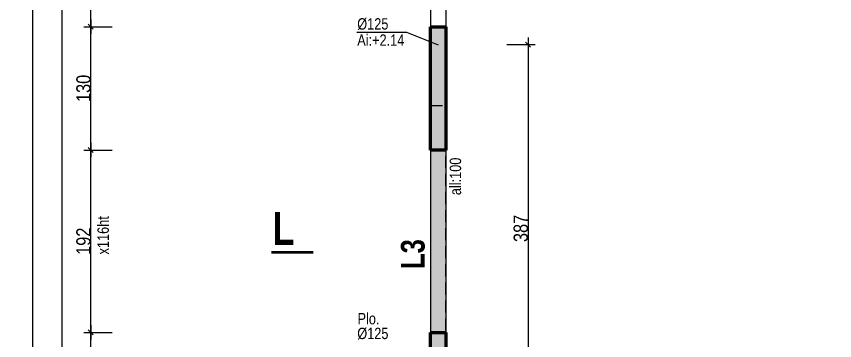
# Model space of a CAD drawing. Header units: centimetres. Extents: x 26018 to 82487, y -36363 to -12761.
# Drawn here: x 67482 to 68344, y -21871 to -21529 of the extents above; entities that cross this region are included whole.
import ezdxf
from ezdxf.enums import TextEntityAlignment as Align

# ---------------------------------------------------------------- set-up
doc = ezdxf.new("R2010")
doc.units = ezdxf.units.CM
doc.header["$LTSCALE"] = 0.5
doc.linetypes.add('CACHEX2', pattern=[19.05, 12.7, -6.35])
doc.layers.get('DEFPOINTS').update_dxf_attribs({"linetype": 'CONTINUOUS'})
for name, color, linetype in [('01_cote_gen', 4, 'CONTINUOUS'), ('01_linteaux', 2, 'CONTINUOUS'), ('01_murs_sup', 2, 'CACHEX2'), ('01_poch_murs', 253, 'CONTINUOUS'), ('01_resv', 32, 'CONTINUOUS'), ('01_texte', 230, 'CONTINUOUS'), ('AA_COTES', 2, 'CONTINUOUS')]:
    doc.layers.add(name, color=color, linetype=linetype)
doc.layers.add('01_murs_coup', color=5, linetype='CONTINUOUS', lineweight=60)
doc.styles.add('impact', font='impact.ttf')
doc.styles.add('MATTE_TXT', font='arial.ttf')
doc.styles.add('STYLE2', font='ARIALN.TTF')
doc.dimstyles.new('JB50', dxfattribs={"dimscale": 0.1, "dimtxt": 150, "dimasz": 15, "dimexe": 0.1, "dimexo": 0.1, "dimgap": 0.09, "dimtad": 1, "dimdec": 1, "dimdsep": 46, "dimtxsty": 'STYLE2', "dimblk1": 'BOND_G', "dimblk2": 'BOND_D', "dimsah": 1, "dimcen": 1.5, "dimdle": 0.01, "dimse1": 1, "dimse2": 1, "dimclrd": 4, "dimclre": 2, "dimclrt": 6, "dimazin": 2, "dimtfac": 2.333333, "dimtdec": 1, "dimtix": 1, "dimtmove": 2, "dimatfit": 3, "dimldrblk": 'BOND_G', "dimfxl": 1, "dimtolj": 1, "dimtzin": 0, "dimarcsym": 0})

# ---------------------------------------------------------------- blocks, each defined once
blk = doc.blocks.new('BOND_G')
at = {"layer": 'AA_COTES', "color": 0}
for p, q in [((0, -5), (0, 15)), ((5, 0), (-5, 0)), ((1.77, 1.77), (-1.77, -1.77))]:
    blk.add_line(p, q, dxfattribs=at)
blk = doc.blocks.new('BOND_D')
at = {"layer": 'AA_COTES', "color": 0}
for p, q in [((5, 0), (-5, 0)), ((-1.77, -1.77), (1.77, 1.77)), ((0, 5), (0, -15))]:
    blk.add_line(p, q, dxfattribs=at)
blk = doc.blocks.new('*D5667')
at = {"layer": '01_cote_gen', "color": 4, "lineweight": -2, "transparency": 16777216}
blk.add_line((67499.45, -22792.81), (67499.45, -20107.83), dxfattribs=at)
at = {"layer": 'DEFPOINTS', "color": 0}
for p in [(67499.45, -20106.33), (67767.21, -20106.33), (67521.95, -22794.31)]:
    blk.add_point(p, dxfattribs=at)
at = {"layer": '01_cote_gen', "color": 4, "lineweight": -2, "transparency": 16777216, "xscale": 1.5, "yscale": 1.5, "zscale": 1.5}
for name, p, rotation in [('BOND_D', (67499.45, -20106.33), 90), ('BOND_G', (67499.45, -22794.31), 270)]:
    blk.add_blockref(name, p, dxfattribs=dict(at, rotation=rotation))
at = {"layer": '01_cote_gen', "color": 6, "transparency": 16777216, "insert": (67491.79, -21450.32), "char_height": 15, "attachment_point": 5, "rotation": 90, "style": 'STYLE2'}
blk.add_mtext('\\A1;2688', dxfattribs=at)
blk = doc.blocks.new('*D5696')
at = {"layer": '01_cote_gen', "color": 4, "lineweight": -2, "ltscale": 2, "transparency": 16777216}
blk.add_line((67560.33, -21962.82), (67560.33, -21863.82), dxfattribs=at)
at = {"layer": 'DEFPOINTS', "color": 0, "ltscale": 2}
for p in [(67560.33, -21862.32), (67918.11, -21862.32), (67918.11, -21964.32)]:
    blk.add_point(p, dxfattribs=at)
at = {"layer": '01_cote_gen', "color": 4, "lineweight": -2, "ltscale": 2, "transparency": 16777216, "xscale": 1.5, "yscale": 1.5, "zscale": 1.5}
for name, p, rotation in [('BOND_D', (67560.33, -21862.32), 90), ('BOND_G', (67560.33, -21964.32), 270)]:
    blk.add_blockref(name, p, dxfattribs=dict(at, rotation=rotation))
at = {"layer": '01_cote_gen', "color": 6, "ltscale": 2, "transparency": 16777216, "insert": (67552.66, -21913.32), "char_height": 15, "attachment_point": 5, "rotation": 90, "style": 'STYLE2'}
blk.add_mtext('\\A1;102', dxfattribs=at)
blk = doc.blocks.new('*D5862')
at = {"layer": '01_cote_gen', "color": 4, "lineweight": -2, "transparency": 16777216}
blk.add_line((67560.33, -21860.82), (67560.33, -21671.82), dxfattribs=at)
at = {"layer": 'DEFPOINTS', "color": 0}
for p in [(67560.33, -21670.32), (67926.11, -21670.32), (67926.11, -21862.32)]:
    blk.add_point(p, dxfattribs=at)
at = {"layer": '01_cote_gen', "color": 4, "lineweight": -2, "transparency": 16777216, "xscale": 1.5, "yscale": 1.5, "zscale": 1.5}
for name, p, rotation in [('BOND_D', (67560.33, -21670.32), 90), ('BOND_G', (67560.33, -21862.32), 270)]:
    blk.add_blockref(name, p, dxfattribs=dict(at, rotation=rotation))
at = {"layer": '01_cote_gen', "color": 6, "transparency": 16777216, "insert": (67552.66, -21766.32), "char_height": 15, "attachment_point": 5, "rotation": 90, "style": 'STYLE2'}
blk.add_mtext('\\A1;192', dxfattribs=at)
blk = doc.blocks.new('*D5863')
at = {"layer": '01_cote_gen', "color": 4, "lineweight": -2, "transparency": 16777216}
blk.add_line((67560.33, -21668.82), (67560.33, -21541.82), dxfattribs=at)
at = {"layer": 'DEFPOINTS', "color": 0}
for p in [(67560.33, -21540.32), (67918.11, -21540.32), (67582.83, -21670.32)]:
    blk.add_point(p, dxfattribs=at)
at = {"layer": '01_cote_gen', "color": 4, "lineweight": -2, "transparency": 16777216, "xscale": 1.5, "yscale": 1.5, "zscale": 1.5}
for name, p, rotation in [('BOND_D', (67560.33, -21540.32), 90), ('BOND_G', (67560.33, -21670.32), 270)]:
    blk.add_blockref(name, p, dxfattribs=dict(at, rotation=rotation))
at = {"layer": '01_cote_gen', "color": 6, "transparency": 16777216, "insert": (67552.66, -21605.32), "char_height": 15, "attachment_point": 5, "rotation": 90, "style": 'STYLE2'}
blk.add_mtext('\\A1;130', dxfattribs=at)
blk = doc.blocks.new('*D5864')
at = {"layer": '01_cote_gen', "color": 4, "lineweight": -2, "transparency": 16777216}
blk.add_line((67530.13, -21962.82), (67530.13, -20730.83), dxfattribs=at)
at = {"layer": 'DEFPOINTS', "color": 0}
for p in [(67530.13, -20729.33), (67972.11, -20729.33), (67961.51, -21964.32)]:
    blk.add_point(p, dxfattribs=at)
at = {"layer": '01_cote_gen', "color": 4, "lineweight": -2, "transparency": 16777216, "xscale": 1.5, "yscale": 1.5, "zscale": 1.5}
for name, p, rotation in [('BOND_D', (67530.13, -20729.33), 90), ('BOND_G', (67530.13, -21964.32), 270)]:
    blk.add_blockref(name, p, dxfattribs=dict(at, rotation=rotation))
at = {"layer": '01_cote_gen', "color": 6, "transparency": 16777216, "insert": (67522.46, -21346.83), "char_height": 15, "attachment_point": 5, "rotation": 90, "style": 'STYLE2'}
blk.add_mtext('\\A1;1235', dxfattribs=at)
blk = doc.blocks.new('*D5866')
at = {"layer": '01_cote_gen', "color": 4, "lineweight": -2, "transparency": 16777216}
blk.add_line((67560.33, -21538.82), (67560.33, -21349.82), dxfattribs=at)
at = {"layer": 'DEFPOINTS', "color": 0}
for p in [(67560.33, -21348.32), (67918.11, -21348.32), (67918.11, -21540.32)]:
    blk.add_point(p, dxfattribs=at)
at = {"layer": '01_cote_gen', "color": 4, "lineweight": -2, "transparency": 16777216, "xscale": 1.5, "yscale": 1.5, "zscale": 1.5}
for name, p, rotation in [('BOND_D', (67560.33, -21348.32), 90), ('BOND_G', (67560.33, -21540.32), 270)]:
    blk.add_blockref(name, p, dxfattribs=dict(at, rotation=rotation))
at = {"layer": '01_cote_gen', "color": 6, "transparency": 16777216, "insert": (67552.66, -21444.32), "char_height": 15, "attachment_point": 5, "rotation": 90, "style": 'STYLE2'}
blk.add_mtext('\\A1;192', dxfattribs=at)
blk = doc.blocks.new('*D6696')
at = {"layer": '01_resv', "color": 4, "lineweight": -2, "transparency": 16777216}
blk.add_line((68020.88, -21560.83), (68020.88, -21944.82), dxfattribs=at)
at = {"layer": 'DEFPOINTS', "color": 0}
for p in [(67926.11, -21559.33), (67997.43, -21946.32), (68020.88, -21946.32)]:
    blk.add_point(p, dxfattribs=at)
at = {"layer": '01_resv', "color": 4, "lineweight": -2, "transparency": 16777216, "xscale": 1.5, "yscale": 1.5, "zscale": 1.5}
for name, p, rotation in [('BOND_G', (68020.88, -21559.33), 90), ('BOND_D', (68020.88, -21946.32), 270)]:
    blk.add_blockref(name, p, dxfattribs=dict(at, rotation=rotation))
at = {"layer": '01_resv', "color": 6, "transparency": 16777216, "insert": (68013.22, -21752.82), "char_height": 15, "attachment_point": 5, "rotation": 90, "style": 'STYLE2'}
blk.add_mtext('\\A1;387', dxfattribs=at)

msp = doc.modelspace()

# ---------------------------------------------------------------- hatches: boundary and pattern name
at = {"layer": '01_murs_sup'}
h = msp.add_hatch(dxfattribs=at)
h.set_pattern_fill('DASH', color=256, scale=2.5, angle=45)
h.set_pattern_definition([(45, (-9539.843, 1e-08), (9e-16, 11.22532015), [7.9375, -7.9375])])
h.paths.add_polyline_path([(69038.112, -21969.389), (69018.112, -21969.389), (69018.112, -22095.389), (69038.112, -22095.389)])
h.paths.add_polyline_path([(68316.108, -21941.388), (68296.108, -21941.388), (68296.108, -22046.388), (68316.108, -22046.388)])
h.paths.add_polyline_path([(68623.113, -22174.341), (68605.138, -22174.34), (68605.113, -22525.357), (68570.114, -22525.357), (68570.114, -22776.412), (68435.11, -22776.393), (68435.11, -22794.421), (68623.113, -22794.421), (68623.113, -22776.421), (68588.114, -22776.415), (68588.114, -22543.357), (68623.113, -22543.357)])
h.paths.add_polyline_path([(68765.109, -22473.326), (68747.109, -22473.327), (68747.109, -22794.395), (68929.125, -22794.394), (68929.123, -22776.388), (68765.109, -22776.388)])
h.paths.add_polyline_path([(69452.108, -22628.331), (69436.108, -22628.333), (69436.108, -22776.39), (69026.123, -22776.388), (69026.125, -22794.393), (69452.125, -22794.39)])
h.paths.add_polyline_path([(69452.108, -21669.332), (69436.108, -21669.332), (69436.108, -22531.348), (69452.108, -22531.348)])
h.paths.add_polyline_path([(68338.11, -22776.379), (67934.11, -22776.32), (67934.125, -22662.319), (67918.125, -22662.319), (67918.11, -22794.317), (68338.11, -22794.379)])
h.paths.add_polyline_path([(67934.185, -21623.322), (67918.185, -21623.322), (67918.1, -22565.318), (67934.1, -22565.318)])
at = {"layer": '01_poch_murs'}
h = msp.add_hatch(color=256, dxfattribs=at)
h.dxf.hatch_style = 1
h.paths.add_polyline_path([(68623.113, -21700.328), (68605.113, -21700.328), (68605.113, -21946.323), (67934.11, -21946.323), (67934.11, -21862.324), (67918.11, -21862.324), (67918.11, -21964.323), (68146.11, -21964.323), (68146.11, -21984.323), (68162.11, -21984.323), (68162.11, -21964.323), (68605.153, -21964.323), (68605.121, -22417.395), (68623.113, -22417.395)])
h.paths.add_polyline_path([(67934.11, -21540.324), (67918.11, -21540.324), (67918.11, -21670.324), (67934.11, -21670.324)])
h.paths.add_polyline_path([(68162.11, -22081.323), (68146.11, -22081.323), (68146.11, -22233.323), (68059.114, -22233.323), (68059.114, -22249.323), (68162.11, -22249.323)], flags=17)

# ---------------------------------------------------------------- linework, layer by layer
at = {"layer": '01_linteaux'}
for p, q in [((67918.11, -21348.324), (67918.11, -21540.324)), ((67934.11, -21348.324), (67934.11, -21540.324)), ((67918.11, -21670.324), (67918.11, -21862.324)), ((67934.11, -21670.324), (67934.11, -21862.324))]:
    msp.add_line(p, q, dxfattribs=at)
at = {"layer": '01_murs_coup'}
for p, q in [((67918.11, -21540.324), (67934.11, -21540.324)), ((67918.11, -21670.324), (67918.11, -21540.324)), ((67934.11, -21540.324), (67934.11, -21670.324)), ((67934.11, -21670.324), (67918.11, -21670.324)), ((67918.11, -21964.323), (67918.11, -21862.324)), ((67918.11, -21862.324), (67934.11, -21862.324)), ((67934.11, -21862.324), (67934.11, -21946.323))]:
    msp.add_line(p, q, dxfattribs=at)
at = {"layer": '01_murs_sup', "ltscale": 2}
for p, q in [((67918.185, -21623.322), (67918.1, -22565.318)), ((67918.185, -21623.322), (67934.185, -21623.322)), ((67934.1, -22565.318), (67934.185, -21623.322))]:
    msp.add_line(p, q, dxfattribs=at)
at = {"layer": '01_resv'}
for p, q in [((67840.677, -21546.13), (67892.726, -21546.13)), ((67892.726, -21546.13), (67926.11, -21559.326))]:
    msp.add_line(p, q, dxfattribs=at)
msp.add_solid([(67918.111, -21553.076), (67934.11, -21553.076), (67934.111, -21565.575), (67918.111, -21565.577)], dxfattribs=at)
at = {"layer": '01_texte', "const_width": 3}
msp.add_lwpolyline([(67794.848, -21778.08), (67750.596, -21778.08)], dxfattribs=at)

# ---------------------------------------------------------------- texts
at = {"layer": '01_resv', "style": 'MATTE_TXT', "width": 0.8}
for s, p in [('%%C125', (67840.944, -21546.989)), ('Ai:+2.14', (67840.944, -21564.076)), ('Plo.', (67841.224, -21857.452)), ('%%C125', (67840.996, -21873.017))]:
    msp.add_text(s, height=12, dxfattribs=at).set_placement(p, align=Align.BOTTOM_LEFT)
at = {"layer": '01_texte', "style": 'MATTE_TXT', "width": 0.8}
for s, p in [('all:100', (67953.902, -21698.015)), ('x116ht', (67582.964, -21760.077))]:
    msp.add_text(s, height=12, rotation=90, dxfattribs=at).set_placement(p, align=Align.BOTTOM_CENTER)
at = {"layer": '01_texte', "style": 'impact'}
for s, height, rotation, p in [('L', 35, 0, (67763.223, -21780.933)), ('L3 ', 25, 90, (67919.389, -21776.096))]:
    msp.add_text(s, height=height, rotation=rotation, dxfattribs=at).set_placement(p, align=Align.BOTTOM_CENTER)

# ---------------------------------------------------------------- dimensions: what is measured, and where the dimension line sits
at = {"layer": '01_cote_gen'}
for base, p1, p2, picture, middle in [((67499.454, -20106.333), (67521.954, -22794.314), (67767.207, -20106.333), '*D5667', (67491.787, -21450.324)), ((67530.127, -20729.331), (67961.507, -21964.323), (67972.107, -20729.331), '*D5864', (67522.459, -21346.827)), ((67560.327, -21348.324), (67918.11, -21540.324), (67918.11, -21348.324), '*D5866', (67552.659, -21444.324)), ((67560.327, -21540.324), (67582.827, -21670.324), (67918.11, -21540.324), '*D5863', (67552.659, -21605.324)), ((67560.327, -21670.324), (67926.11, -21862.324), (67926.11, -21670.324), '*D5862', (67552.659, -21766.324))]:
    dim = msp.add_linear_dim(base=base, p1=p1, p2=p2, angle=90, dimstyle='JB50', dxfattribs=at)
    dim.commit()
    dim.dimension.update_dxf_attribs({"geometry": picture, "text_midpoint": middle})
at = {"layer": '01_cote_gen', "ltscale": 2}
dim = msp.add_linear_dim(base=(67560.327, -21862.324), p1=(67918.11, -21964.323), p2=(67918.11, -21862.324), angle=90, dimstyle='JB50', dxfattribs=at)
dim.commit()
dim.dimension.update_dxf_attribs({"geometry": '*D5696', "text_midpoint": (67552.659, -21913.323)})
at = {"layer": '01_resv'}
dim = msp.add_linear_dim(base=(68020.883, -21946.323), p1=(67926.11, -21559.326), p2=(67997.428, -21946.323), angle=90, dimstyle='JB50', dxfattribs=at)
dim.commit()
dim.dimension.update_dxf_attribs({"geometry": '*D6696', "text_midpoint": (68013.216, -21752.825)})

doc.saveas('drawing.dxf')
